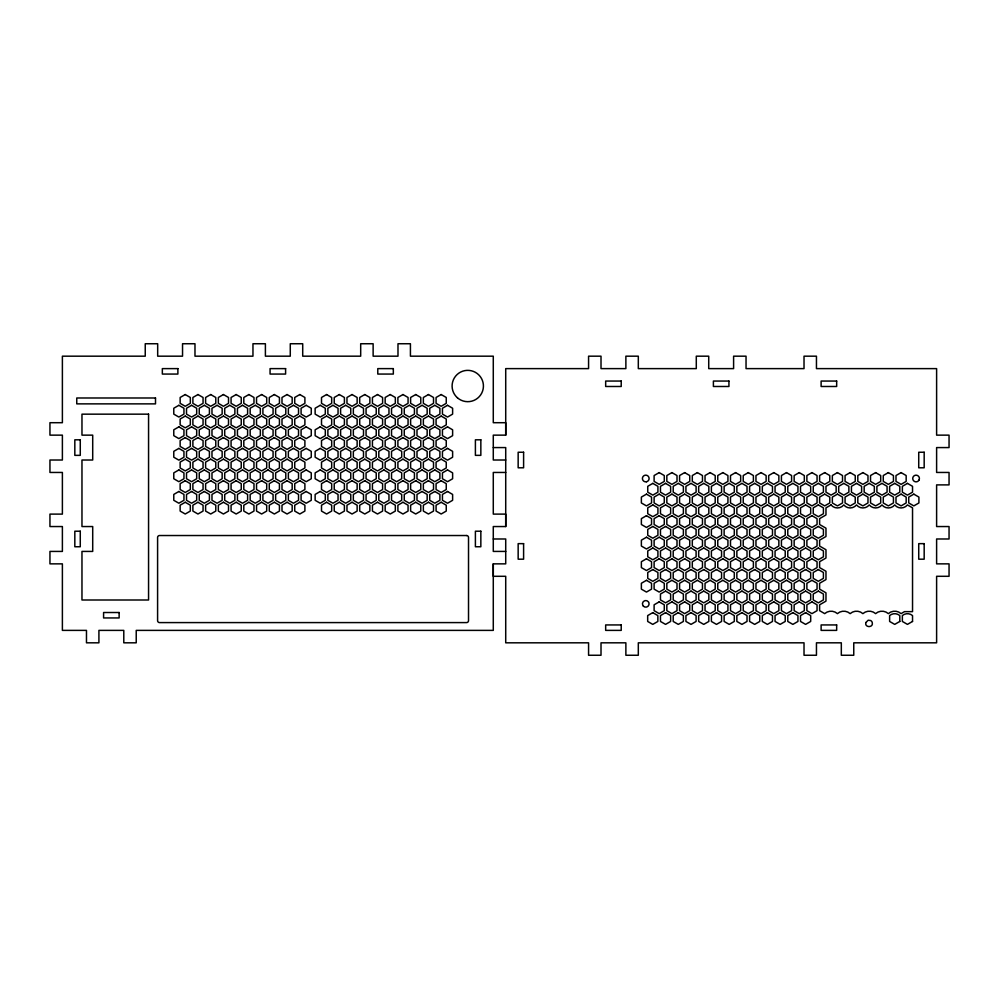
<?xml version="1.0" encoding="UTF-8"?>
<svg xmlns="http://www.w3.org/2000/svg" width="999" height="999" viewBox="0 0 999 999"><rect width="100%" height="100%" fill="white"/><g stroke="black" fill="none" stroke-linecap="round" stroke-linejoin="round"><path stroke-width="1.5" d="M493.281 538.985L505.719 538.985L505.719 563.861L493.281 563.861L493.281 630.381L136.226 630.381L136.226 642.819L123.789 642.819L123.789 630.381L98.913 630.381L98.913 642.819L86.476 642.819L86.476 630.381L62.388 630.381L62.388 563.861L49.95 563.861L49.95 551.423L62.388 551.423L62.388 526.548L49.95 526.548L49.95 514.11L62.388 514.11L62.388 472.452L49.95 472.452L49.95 460.015L62.388 460.015L62.388 435.139L49.95 435.139L49.95 422.702L62.388 422.702L62.388 356.181L145.242 356.181L145.242 343.743L157.68 343.743L157.68 356.181L182.542 356.181L182.542 343.743L194.98 343.743L194.98 356.181L252.959 356.181L252.959 343.743L265.397 343.743L265.397 356.181L290.272 356.181L290.272 343.743L302.709 343.743L302.709 356.181L360.689 356.181L360.689 343.743L373.127 343.743L373.127 356.181L397.989 356.181L397.989 343.743L410.427 343.743L410.427 356.181L493.281 356.181L493.281 422.702L505.719 422.702L505.719 435.139L493.281 435.139L493.281 460.015L505.719 460.015M505.719 551.423L493.281 551.423L493.281 526.548L505.719 526.548L505.719 447.577L493.281 447.577M505.719 435.139L505.719 368.619L588.573 368.619L588.573 356.181L601.011 356.181L601.011 368.619L625.874 368.619L625.874 356.181L638.311 356.181L638.311 368.619L696.291 368.619L696.291 356.181L708.728 356.181L708.728 368.619L733.603 368.619L733.603 356.181L746.041 356.181L746.041 368.619L804.02 368.619L804.02 356.181L816.458 356.181L816.458 368.619L936.612 368.619L936.612 435.139L949.05 435.139L949.05 447.577L936.612 447.577L936.612 472.452L949.05 472.452L949.05 484.89L936.612 484.89L936.612 526.548L949.05 526.548L949.05 538.985L936.612 538.985L936.612 563.861L949.05 563.861L949.05 576.298L936.612 576.298L936.612 642.819L853.758 642.819L853.758 655.257L841.32 655.257L841.32 642.819L816.458 642.819L816.458 655.257L804.02 655.257L804.02 642.819L638.311 642.819L638.311 655.257L625.874 655.257L625.874 642.819L601.011 642.819L601.011 655.257L588.573 655.257L588.573 642.819L505.719 642.819L505.719 576.298L493.281 576.298L493.281 563.861M505.719 472.452L493.281 472.452L493.281 514.11L505.719 514.11L505.719 526.548M865.821 622.577C864.397 627.884 873.688 627.909 872.252 622.577A3.334 3.334 0 0 0 870.703 620.554L868.181 620.217L865.821 622.577M918.93 480.157L918.406 480.856A3.334 3.334 0 0 1 915.184 481.718L914.385 481.381A3.334 3.334 0 0 1 913.411 476.473A3.334 3.334 0 0 1 918.406 476.148L918.93 476.835A3.334 3.334 0 0 1 918.93 480.157M185.24 394.543L180.145 397.477L180.145 403.346L185.24 406.293L190.322 403.346L190.322 397.477L185.24 394.543M178.871 405.307L173.776 408.241L173.776 414.123L178.871 417.058L183.953 414.123L183.953 408.241L178.871 405.307M197.964 394.543L192.882 397.477L192.882 403.346L197.964 406.293L203.059 403.346L203.059 397.477L197.964 394.543M191.596 405.307L186.513 408.241L186.513 414.123L191.596 417.058L196.691 414.123L196.691 408.241L191.596 405.307M210.702 394.543L205.607 397.477L205.607 403.346L210.702 406.293L215.784 403.346L215.784 397.477L210.702 394.543M185.24 416.084L180.145 419.018L180.145 424.9L185.24 427.834L190.322 424.9L190.322 419.018L185.24 416.084M204.333 405.307L199.238 408.241L199.238 414.123L204.333 417.058L209.415 414.123L209.415 408.241L204.333 405.307M223.426 394.543L218.344 397.477L218.344 403.346L223.426 406.293L228.521 403.346L228.521 397.477L223.426 394.543M178.871 426.86L173.776 429.795L173.776 435.664L178.871 438.611L183.953 435.664L183.953 429.795L178.871 426.86M197.964 416.084L192.882 419.018L192.882 424.9L197.964 427.834L203.059 424.9L203.059 419.018L197.964 416.084M217.058 405.307L211.975 408.241L211.975 414.123L217.058 417.058L222.153 414.123L222.153 408.241L217.058 405.307M236.164 394.543L231.069 397.477L231.069 403.346L236.164 406.293L241.246 403.346L241.246 397.477L236.164 394.543M191.596 426.86L186.513 429.795L186.513 435.664L191.596 438.611L196.691 435.664L196.691 429.795L191.596 426.86M210.702 416.084L205.607 419.018L205.607 424.9L210.702 427.834L215.784 424.9L215.784 419.018L210.702 416.084M229.795 405.307L224.7 408.241L224.7 414.123L229.795 417.058L234.877 414.123L234.877 408.241L229.795 405.307M248.888 394.543L243.806 397.477L243.806 403.346L248.888 406.293L253.983 403.346L253.983 397.477L248.888 394.543M185.24 437.624L180.145 440.559L180.145 446.441L185.24 449.375L190.322 446.441L190.322 440.559L185.24 437.624M204.333 426.86L199.238 429.795L199.238 435.664L204.333 438.611L209.415 435.664L209.415 429.795L204.333 426.86M223.426 416.084L218.344 419.018L218.344 424.9L223.426 427.834L228.521 424.9L228.521 419.018L223.426 416.084M242.52 405.307L237.437 408.241L237.437 414.123L242.52 417.058L247.615 414.123L247.615 408.241L242.52 405.307M261.626 394.543L256.531 397.477L256.531 403.346L261.626 406.293L266.708 403.346L266.708 397.477L261.626 394.543M178.871 448.401L173.776 451.336L173.776 457.217L178.871 460.152L183.953 457.217L183.953 451.336L178.871 448.401M197.964 437.624L192.882 440.559L192.882 446.441L197.964 449.375L203.059 446.441L203.059 440.559L197.964 437.624M217.058 426.86L211.975 429.795L211.975 435.664L217.058 438.611L222.153 435.664L222.153 429.795L217.058 426.86M236.164 416.084L231.069 419.018L231.069 424.9L236.164 427.834L241.246 424.9L241.246 419.018L236.164 416.084M255.257 405.307L250.162 408.241L250.162 414.123L255.257 417.058L260.339 414.123L260.339 408.241L255.257 405.307M274.35 394.543L269.268 397.477L269.268 403.346L274.35 406.293L279.433 403.346L279.433 397.477L274.35 394.543M191.596 448.401L186.513 451.336L186.513 457.217L191.596 460.152L196.691 457.217L196.691 451.336L191.596 448.401M210.702 437.624L205.607 440.559L205.607 446.441L210.702 449.375L215.784 446.441L215.784 440.559L210.702 437.624M229.795 426.86L224.7 429.795L224.7 435.664L229.795 438.611L234.877 435.664L234.877 429.795L229.795 426.86M248.888 416.084L243.806 419.018L243.806 424.9L248.888 427.834L253.983 424.9L253.983 419.018L248.888 416.084M267.982 405.307L262.899 408.241L262.899 414.123L267.982 417.058L273.077 414.123L273.077 408.241L267.982 405.307M287.075 394.543L281.993 397.477L281.993 403.346L287.075 406.293L292.17 403.346L292.17 397.477L287.075 394.543M185.24 459.165L180.145 462.112L180.145 467.982L185.24 470.929L190.322 467.982L190.322 462.112L185.24 459.165M204.333 448.401L199.238 451.336L199.238 457.217L204.333 460.152L209.415 457.217L209.415 451.336L204.333 448.401M223.426 437.624L218.344 440.559L218.344 446.441L223.426 449.375L228.521 446.441L228.521 440.559L223.426 437.624M242.52 426.86L237.437 429.795L237.437 435.664L242.52 438.611L247.615 435.664L247.615 429.795L242.52 426.86M261.626 416.084L256.531 419.018L256.531 424.9L261.626 427.834L266.708 424.9L266.708 419.018L261.626 416.084M280.719 405.307L275.624 408.241L275.624 414.123L280.719 417.058L285.801 414.123L285.801 408.241L280.719 405.307M299.812 394.543L294.717 397.477L294.717 403.346L299.812 406.293L304.895 403.346L304.895 397.477L299.812 394.543M178.871 469.942L173.776 472.877L173.776 478.758L178.871 481.693L183.953 478.758L183.953 472.877L178.871 469.942M197.964 459.165L192.882 462.112L192.882 467.982L197.964 470.929L203.059 467.982L203.059 462.112L197.964 459.165M217.058 448.401L211.975 451.336L211.975 457.217L217.058 460.152L222.153 457.217L222.153 451.336L217.058 448.401M236.164 437.624L231.069 440.559L231.069 446.441L236.164 449.375L241.246 446.441L241.246 440.559L236.164 437.624M255.257 426.86L250.162 429.795L250.162 435.664L255.257 438.611L260.339 435.664L260.339 429.795L255.257 426.86M274.35 416.084L269.268 419.018L269.268 424.9L274.35 427.834L279.433 424.9L279.433 419.018L274.35 416.084M293.444 405.307L288.361 408.241L288.361 414.123L293.444 417.058L298.539 414.123L298.539 408.241L293.444 405.307M191.596 469.942L186.513 472.877L186.513 478.758L191.596 481.693L196.691 478.758L196.691 472.877L191.596 469.942M210.702 459.165L205.607 462.112L205.607 467.982L210.702 470.929L215.784 467.982L215.784 462.112L210.702 459.165M229.795 448.401L224.7 451.336L224.7 457.217L229.795 460.152L234.877 457.217L234.877 451.336L229.795 448.401M248.888 437.624L243.806 440.559L243.806 446.441L248.888 449.375L253.983 446.441L253.983 440.559L248.888 437.624M267.982 426.86L262.899 429.795L262.899 435.664L267.982 438.611L273.077 435.664L273.077 429.795L267.982 426.86M287.075 416.084L281.993 419.018L281.993 424.9L287.075 427.834L292.17 424.9L292.17 419.018L287.075 416.084M306.181 405.307L301.086 408.241L301.086 414.123L306.181 417.058L311.263 414.123L311.263 408.241L306.181 405.307M326.586 394.543L321.503 397.477L321.503 403.346L326.586 406.293L331.68 403.346L331.68 397.477L326.586 394.543M185.24 480.719L180.145 483.653L180.145 489.535L185.24 492.47L190.322 489.535L190.322 483.653L185.24 480.719M204.333 469.942L199.238 472.877L199.238 478.758L204.333 481.693L209.415 478.758L209.415 472.877L204.333 469.942M223.426 459.165L218.344 462.112L218.344 467.982L223.426 470.929L228.521 467.982L228.521 462.112L223.426 459.165M242.52 448.401L237.437 451.336L237.437 457.217L242.52 460.152L247.615 457.217L247.615 451.336L242.52 448.401M261.626 437.624L256.531 440.559L256.531 446.441L261.626 449.375L266.708 446.441L266.708 440.559L261.626 437.624M280.719 426.86L275.624 429.795L275.624 435.664L280.719 438.611L285.801 435.664L285.801 429.795L280.719 426.86M299.812 416.084L294.717 419.018L294.717 424.9L299.812 427.834L304.895 424.9L304.895 419.018L299.812 416.084M320.229 405.307L315.135 408.241L315.135 414.123L320.229 417.058L325.312 414.123L325.312 408.241L320.229 405.307M339.323 394.543L334.228 397.477L334.228 403.346L339.323 406.293L344.405 403.346L344.405 397.477L339.323 394.543M178.871 491.483L173.776 494.43L173.776 500.299L178.871 503.234L183.953 500.299L183.953 494.43L178.871 491.483M197.964 480.719L192.882 483.653L192.882 489.535L197.964 492.47L203.059 489.535L203.059 483.653L197.964 480.719M217.058 469.942L211.975 472.877L211.975 478.758L217.058 481.693L222.153 478.758L222.153 472.877L217.058 469.942M236.164 459.165L231.069 462.112L231.069 467.982L236.164 470.929L241.246 467.982L241.246 462.112L236.164 459.165M255.257 448.401L250.162 451.336L250.162 457.217L255.257 460.152L260.339 457.217L260.339 451.336L255.257 448.401M274.35 437.624L269.268 440.559L269.268 446.441L274.35 449.375L279.433 446.441L279.433 440.559L274.35 437.624M293.444 426.86L288.361 429.795L288.361 435.664L293.444 438.611L298.539 435.664L298.539 429.795L293.444 426.86M332.954 405.307L327.872 408.241L327.872 414.123L332.954 417.058L338.049 414.123L338.049 408.241L332.954 405.307M352.048 394.543L346.965 397.477L346.965 403.346L352.048 406.293L357.142 403.346L357.142 397.477L352.048 394.543M191.596 491.483L186.513 494.43L186.513 500.299L191.596 503.234L196.691 500.299L196.691 494.43L191.596 491.483M210.702 480.719L205.607 483.653L205.607 489.535L210.702 492.47L215.784 489.535L215.784 483.653L210.702 480.719M229.795 469.942L224.7 472.877L224.7 478.758L229.795 481.693L234.877 478.758L234.877 472.877L229.795 469.942M248.888 459.165L243.806 462.112L243.806 467.982L248.888 470.929L253.983 467.982L253.983 462.112L248.888 459.165M267.982 448.401L262.899 451.336L262.899 457.217L267.982 460.152L273.077 457.217L273.077 451.336L267.982 448.401M287.075 437.624L281.993 440.559L281.993 446.441L287.075 449.375L292.17 446.441L292.17 440.559L287.075 437.624M306.181 426.86L301.086 429.795L301.086 435.664L306.181 438.611L311.263 435.664L311.263 429.795L306.181 426.86M326.586 416.084L321.503 419.018L321.503 424.9L326.586 427.834L331.68 424.9L331.68 419.018L326.586 416.084M345.691 405.307L340.597 408.241L340.597 414.123L345.691 417.058L350.774 414.123L350.774 408.241L345.691 405.307M364.785 394.543L359.69 397.477L359.69 403.346L364.785 406.293L369.867 403.346L369.867 397.477L364.785 394.543M185.24 502.26L180.145 505.194L180.145 511.076L185.24 514.01L190.322 511.076L190.322 505.194L185.24 502.26M204.333 491.483L199.238 494.43L199.238 500.299L204.333 503.234L209.415 500.299L209.415 494.43L204.333 491.483M223.426 480.719L218.344 483.653L218.344 489.535L223.426 492.47L228.521 489.535L228.521 483.653L223.426 480.719M242.52 469.942L237.437 472.877L237.437 478.758L242.52 481.693L247.615 478.758L247.615 472.877L242.52 469.942M261.626 459.165L256.531 462.112L256.531 467.982L261.626 470.929L266.708 467.982L266.708 462.112L261.626 459.165M280.719 448.401L275.624 451.336L275.624 457.217L280.719 460.152L285.801 457.217L285.801 451.336L280.719 448.401M299.812 437.624L294.717 440.559L294.717 446.441L299.812 449.375L304.895 446.441L304.895 440.559L299.812 437.624M320.229 426.86L315.135 429.795L315.135 435.664L320.229 438.611L325.312 435.664L325.312 429.795L320.229 426.86M339.323 416.084L334.228 419.018L334.228 424.9L339.323 427.834L344.405 424.9L344.405 419.018L339.323 416.084M358.416 405.307L353.334 408.241L353.334 414.123L358.416 417.058L363.511 414.123L363.511 408.241L358.416 405.307M377.51 394.543L372.427 397.477L372.427 403.346L377.51 406.293L382.605 403.346L382.605 397.477L377.51 394.543M197.964 502.26L192.882 505.194L192.882 511.076L197.964 514.01L203.059 511.076L203.059 505.194L197.964 502.26M217.058 491.483L211.975 494.43L211.975 500.299L217.058 503.234L222.153 500.299L222.153 494.43L217.058 491.483M236.164 480.719L231.069 483.653L231.069 489.535L236.164 492.47L241.246 489.535L241.246 483.653L236.164 480.719M255.257 469.942L250.162 472.877L250.162 478.758L255.257 481.693L260.339 478.758L260.339 472.877L255.257 469.942M274.35 459.165L269.268 462.112L269.268 467.982L274.35 470.929L279.433 467.982L279.433 462.112L274.35 459.165M293.444 448.401L288.361 451.336L288.361 457.217L293.444 460.152L298.539 457.217L298.539 451.336L293.444 448.401M332.954 426.86L327.872 429.795L327.872 435.664L332.954 438.611L338.049 435.664L338.049 429.795L332.954 426.86M352.048 416.084L346.965 419.018L346.965 424.9L352.048 427.834L357.142 424.9L357.142 419.018L352.048 416.084M371.153 405.307L366.059 408.241L366.059 414.123L371.153 417.058L376.236 414.123L376.236 408.241L371.153 405.307M390.247 394.543L385.152 397.477L385.152 403.346L390.247 406.293L395.329 403.346L395.329 397.477L390.247 394.543M210.702 502.26L205.607 505.194L205.607 511.076L210.702 514.01L215.784 511.076L215.784 505.194L210.702 502.26M229.795 491.483L224.7 494.43L224.7 500.299L229.795 503.234L234.877 500.299L234.877 494.43L229.795 491.483M248.888 480.719L243.806 483.653L243.806 489.535L248.888 492.47L253.983 489.535L253.983 483.653L248.888 480.719M267.982 469.942L262.899 472.877L262.899 478.758L267.982 481.693L273.077 478.758L273.077 472.877L267.982 469.942M287.075 459.165L281.993 462.112L281.993 467.982L287.075 470.929L292.17 467.982L292.17 462.112L287.075 459.165M306.181 448.401L301.086 451.336L301.086 457.217L306.181 460.152L311.263 457.217L311.263 451.336L306.181 448.401M326.586 437.624L321.503 440.559L321.503 446.441L326.586 449.375L331.68 446.441L331.68 440.559L326.586 437.624M345.691 426.86L340.597 429.795L340.597 435.664L345.691 438.611L350.774 435.664L350.774 429.795L345.691 426.86M364.785 416.084L359.69 419.018L359.69 424.9L364.785 427.834L369.867 424.9L369.867 419.018L364.785 416.084M383.878 405.307L378.796 408.241L378.796 414.123L383.878 417.058L388.973 414.123L388.973 408.241L383.878 405.307M402.972 394.543L397.889 397.477L397.889 403.346L402.972 406.293L408.067 403.346L408.067 397.477L402.972 394.543M223.426 502.26L218.344 505.194L218.344 511.076L223.426 514.01L228.521 511.076L228.521 505.194L223.426 502.26M242.52 491.483L237.437 494.43L237.437 500.299L242.52 503.234L247.615 500.299L247.615 494.43L242.52 491.483M261.626 480.719L256.531 483.653L256.531 489.535L261.626 492.47L266.708 489.535L266.708 483.653L261.626 480.719M280.719 469.942L275.624 472.877L275.624 478.758L280.719 481.693L285.801 478.758L285.801 472.877L280.719 469.942M299.812 459.165L294.717 462.112L294.717 467.982L299.812 470.929L304.895 467.982L304.895 462.112L299.812 459.165M320.229 448.401L315.135 451.336L315.135 457.217L320.229 460.152L325.312 457.217L325.312 451.336L320.229 448.401M339.323 437.624L334.228 440.559L334.228 446.441L339.323 449.375L344.405 446.441L344.405 440.559L339.323 437.624M358.416 426.86L353.334 429.795L353.334 435.664L358.416 438.611L363.511 435.664L363.511 429.795L358.416 426.86M377.51 416.084L372.427 419.018L372.427 424.9L377.51 427.834L382.605 424.9L382.605 419.018L377.51 416.084M396.615 405.307L391.521 408.241L391.521 414.123L396.615 417.058L401.698 414.123L401.698 408.241L396.615 405.307M415.709 394.543L410.614 397.477L410.614 403.346L415.709 406.293L420.791 403.346L420.791 397.477L415.709 394.543M236.164 502.26L231.069 505.194L231.069 511.076L236.164 514.01L241.246 511.076L241.246 505.194L236.164 502.26M255.257 491.483L250.162 494.43L250.162 500.299L255.257 503.234L260.339 500.299L260.339 494.43L255.257 491.483M274.35 480.719L269.268 483.653L269.268 489.535L274.35 492.47L279.433 489.535L279.433 483.653L274.35 480.719M293.444 469.942L288.361 472.877L288.361 478.758L293.444 481.693L298.539 478.758L298.539 472.877L293.444 469.942M332.954 448.401L327.872 451.336L327.872 457.217L332.954 460.152L338.049 457.217L338.049 451.336L332.954 448.401M352.048 437.624L346.965 440.559L346.965 446.441L352.048 449.375L357.142 446.441L357.142 440.559L352.048 437.624M371.153 426.86L366.059 429.795L366.059 435.664L371.153 438.611L376.236 435.664L376.236 429.795L371.153 426.86M390.247 416.084L385.152 419.018L385.152 424.9L390.247 427.834L395.329 424.9L395.329 419.018L390.247 416.084M409.34 405.307L404.258 408.241L404.258 414.123L409.34 417.058L414.435 414.123L414.435 408.241L409.34 405.307M428.434 394.543L423.351 397.477L423.351 403.346L428.434 406.293L433.529 403.346L433.529 397.477L428.434 394.543M248.888 502.26L243.806 505.194L243.806 511.076L248.888 514.01L253.983 511.076L253.983 505.194L248.888 502.26M267.982 491.483L262.899 494.43L262.899 500.299L267.982 503.234L273.077 500.299L273.077 494.43L267.982 491.483M287.075 480.719L281.993 483.653L281.993 489.535L287.075 492.47L292.17 489.535L292.17 483.653L287.075 480.719M306.181 469.942L301.086 472.877L301.086 478.758L306.181 481.693L311.263 478.758L311.263 472.877L306.181 469.942M326.586 459.165L321.503 462.112L321.503 467.982L326.586 470.929L331.68 467.982L331.68 462.112L326.586 459.165M345.691 448.401L340.597 451.336L340.597 457.217L345.691 460.152L350.774 457.217L350.774 451.336L345.691 448.401M364.785 437.624L359.69 440.559L359.69 446.441L364.785 449.375L369.867 446.441L369.867 440.559L364.785 437.624M383.878 426.86L378.796 429.795L378.796 435.664L383.878 438.611L388.973 435.664L388.973 429.795L383.878 426.86M402.972 416.084L397.889 419.018L397.889 424.9L402.972 427.834L408.067 424.9L408.067 419.018L402.972 416.084M422.077 405.307L416.983 408.241L416.983 414.123L422.077 417.058L427.16 414.123L427.16 408.241L422.077 405.307M441.171 394.543L436.076 397.477L436.076 403.346L441.171 406.293L446.253 403.346L446.253 397.477L441.171 394.543M261.626 502.26L256.531 505.194L256.531 511.076L261.626 514.01L266.708 511.076L266.708 505.194L261.626 502.26M280.719 491.483L275.624 494.43L275.624 500.299L280.719 503.234L285.801 500.299L285.801 494.43L280.719 491.483M299.812 480.719L294.717 483.653L294.717 489.535L299.812 492.47L304.895 489.535L304.895 483.653L299.812 480.719M320.229 469.942L315.135 472.877L315.135 478.758L320.229 481.693L325.312 478.758L325.312 472.877L320.229 469.942M339.323 459.165L334.228 462.112L334.228 467.982L339.323 470.929L344.405 467.982L344.405 462.112L339.323 459.165M358.416 448.401L353.334 451.336L353.334 457.217L358.416 460.152L363.511 457.217L363.511 451.336L358.416 448.401M377.51 437.624L372.427 440.559L372.427 446.441L377.51 449.375L382.605 446.441L382.605 440.559L377.51 437.624M396.615 426.86L391.521 429.795L391.521 435.664L396.615 438.611L401.698 435.664L401.698 429.795L396.615 426.86M415.709 416.084L410.614 419.018L410.614 424.9L415.709 427.834L420.791 424.9L420.791 419.018L415.709 416.084M434.802 405.307L429.72 408.241L429.72 414.123L434.802 417.058L439.897 414.123L439.897 408.241L434.802 405.307M274.35 502.26L269.268 505.194L269.268 511.076L274.35 514.01L279.433 511.076L279.433 505.194L274.35 502.26M293.444 491.483L288.361 494.43L288.361 500.299L293.444 503.234L298.539 500.299L298.539 494.43L293.444 491.483M332.954 469.942L327.872 472.877L327.872 478.758L332.954 481.693L338.049 478.758L338.049 472.877L332.954 469.942M352.048 459.165L346.965 462.112L346.965 467.982L352.048 470.929L357.142 467.982L357.142 462.112L352.048 459.165M371.153 448.401L366.059 451.336L366.059 457.217L371.153 460.152L376.236 457.217L376.236 451.336L371.153 448.401M390.247 437.624L385.152 440.559L385.152 446.441L390.247 449.375L395.329 446.441L395.329 440.559L390.247 437.624M409.34 426.86L404.258 429.795L404.258 435.664L409.34 438.611L414.435 435.664L414.435 429.795L409.34 426.86M428.434 416.084L423.351 419.018L423.351 424.9L428.434 427.834L433.529 424.9L433.529 419.018L428.434 416.084M447.54 405.307L442.445 408.241L442.445 414.123L447.54 417.058L452.622 414.123L452.622 408.241L447.54 405.307M287.075 502.26L281.993 505.194L281.993 511.076L287.075 514.01L292.17 511.076L292.17 505.194L287.075 502.26M306.181 491.483L301.086 494.43L301.086 500.299L306.181 503.234L311.263 500.299L311.263 494.43L306.181 491.483M326.586 480.719L321.503 483.653L321.503 489.535L326.586 492.47L331.68 489.535L331.68 483.653L326.586 480.719M345.691 469.942L340.597 472.877L340.597 478.758L345.691 481.693L350.774 478.758L350.774 472.877L345.691 469.942M364.785 459.165L359.69 462.112L359.69 467.982L364.785 470.929L369.867 467.982L369.867 462.112L364.785 459.165M383.878 448.401L378.796 451.336L378.796 457.217L383.878 460.152L388.973 457.217L388.973 451.336L383.878 448.401M402.972 437.624L397.889 440.559L397.889 446.441L402.972 449.375L408.067 446.441L408.067 440.559L402.972 437.624M422.077 426.86L416.983 429.795L416.983 435.664L422.077 438.611L427.16 435.664L427.16 429.795L422.077 426.86M441.171 416.084L436.076 419.018L436.076 424.9L441.171 427.834L446.253 424.9L446.253 419.018L441.171 416.084M299.812 502.26L294.717 505.194L294.717 511.076L299.812 514.01L304.895 511.076L304.895 505.194L299.812 502.26M320.229 491.483L315.135 494.43L315.135 500.299L320.229 503.234L325.312 500.299L325.312 494.43L320.229 491.483M339.323 480.719L334.228 483.653L334.228 489.535L339.323 492.47L344.405 489.535L344.405 483.653L339.323 480.719M358.416 469.942L353.334 472.877L353.334 478.758L358.416 481.693L363.511 478.758L363.511 472.877L358.416 469.942M377.51 459.165L372.427 462.112L372.427 467.982L377.51 470.929L382.605 467.982L382.605 462.112L377.51 459.165M396.615 448.401L391.521 451.336L391.521 457.217L396.615 460.152L401.698 457.217L401.698 451.336L396.615 448.401M415.709 437.624L410.614 440.559L410.614 446.441L415.709 449.375L420.791 446.441L420.791 440.559L415.709 437.624M434.802 426.86L429.72 429.795L429.72 435.664L434.802 438.611L439.897 435.664L439.897 429.795L434.802 426.86M332.954 491.483L327.872 494.43L327.872 500.299L332.954 503.234L338.049 500.299L338.049 494.43L332.954 491.483M352.048 480.719L346.965 483.653L346.965 489.535L352.048 492.47L357.142 489.535L357.142 483.653L352.048 480.719M371.153 469.942L366.059 472.877L366.059 478.758L371.153 481.693L376.236 478.758L376.236 472.877L371.153 469.942M390.247 459.165L385.152 462.112L385.152 467.982L390.247 470.929L395.329 467.982L395.329 462.112L390.247 459.165M409.34 448.401L404.258 451.336L404.258 457.217L409.34 460.152L414.435 457.217L414.435 451.336L409.34 448.401M428.434 437.624L423.351 440.559L423.351 446.441L428.434 449.375L433.529 446.441L433.529 440.559L428.434 437.624M447.54 426.86L442.445 429.795L442.445 435.664L447.54 438.611L452.622 435.664L452.622 429.795L447.54 426.86M326.586 502.26L321.503 505.194L321.503 511.076L326.586 514.01L331.68 511.076L331.68 505.194L326.586 502.26M345.691 491.483L340.597 494.43L340.597 500.299L345.691 503.234L350.774 500.299L350.774 494.43L345.691 491.483M364.785 480.719L359.69 483.653L359.69 489.535L364.785 492.47L369.867 489.535L369.867 483.653L364.785 480.719M383.878 469.942L378.796 472.877L378.796 478.758L383.878 481.693L388.973 478.758L388.973 472.877L383.878 469.942M402.972 459.165L397.889 462.112L397.889 467.982L402.972 470.929L408.067 467.982L408.067 462.112L402.972 459.165M422.077 448.401L416.983 451.336L416.983 457.217L422.077 460.152L427.16 457.217L427.16 451.336L422.077 448.401M441.171 437.624L436.076 440.559L436.076 446.441L441.171 449.375L446.253 446.441L446.253 440.559L441.171 437.624M339.323 502.26L334.228 505.194L334.228 511.076L339.323 514.01L344.405 511.076L344.405 505.194L339.323 502.26M358.416 491.483L353.334 494.43L353.334 500.299L358.416 503.234L363.511 500.299L363.511 494.43L358.416 491.483M377.51 480.719L372.427 483.653L372.427 489.535L377.51 492.47L382.605 489.535L382.605 483.653L377.51 480.719M396.615 469.942L391.521 472.877L391.521 478.758L396.615 481.693L401.698 478.758L401.698 472.877L396.615 469.942M415.709 459.165L410.614 462.112L410.614 467.982L415.709 470.929L420.791 467.982L420.791 462.112L415.709 459.165M434.802 448.401L429.72 451.336L429.72 457.217L434.802 460.152L439.897 457.217L439.897 451.336L434.802 448.401M352.048 502.26L346.965 505.194L346.965 511.076L352.048 514.01L357.142 511.076L357.142 505.194L352.048 502.26M371.153 491.483L366.059 494.43L366.059 500.299L371.153 503.234L376.236 500.299L376.236 494.43L371.153 491.483M390.247 480.719L385.152 483.653L385.152 489.535L390.247 492.47L395.329 489.535L395.329 483.653L390.247 480.719M409.34 469.942L404.258 472.877L404.258 478.758L409.34 481.693L414.435 478.758L414.435 472.877L409.34 469.942M428.434 459.165L423.351 462.112L423.351 467.982L428.434 470.929L433.529 467.982L433.529 462.112L428.434 459.165M447.54 448.401L442.445 451.336L442.445 457.217L447.54 460.152L452.622 457.217L452.622 451.336L447.54 448.401M364.785 502.26L359.69 505.194L359.69 511.076L364.785 514.01L369.867 511.076L369.867 505.194L364.785 502.26M383.878 491.483L378.796 494.43L378.796 500.299L383.878 503.234L388.973 500.299L388.973 494.43L383.878 491.483M402.972 480.719L397.889 483.653L397.889 489.535L402.972 492.47L408.067 489.535L408.067 483.653L402.972 480.719M422.077 469.942L416.983 472.877L416.983 478.758L422.077 481.693L427.16 478.758L427.16 472.877L422.077 469.942M441.171 459.165L436.076 462.112L436.076 467.982L441.171 470.929L446.253 467.982L446.253 462.112L441.171 459.165M377.51 502.26L372.427 505.194L372.427 511.076L377.51 514.01L382.605 511.076L382.605 505.194L377.51 502.26M396.615 491.483L391.521 494.43L391.521 500.299L396.615 503.234L401.698 500.299L401.698 494.43L396.615 491.483M415.709 480.719L410.614 483.653L410.614 489.535L415.709 492.47L420.791 489.535L420.791 483.653L415.709 480.719M434.802 469.942L429.72 472.877L429.72 478.758L434.802 481.693L439.897 478.758L439.897 472.877L434.802 469.942M390.247 502.26L385.152 505.194L385.152 511.076L390.247 514.01L395.329 511.076L395.329 505.194L390.247 502.26M409.34 491.483L404.258 494.43L404.258 500.299L409.34 503.234L414.435 500.299L414.435 494.43L409.34 491.483M428.434 480.719L423.351 483.653L423.351 489.535L428.434 492.47L433.529 489.535L433.529 483.653L428.434 480.719M447.54 469.942L442.445 472.877L442.445 478.758L447.54 481.693L452.622 478.758L452.622 472.877L447.54 469.942M402.972 502.26L397.889 505.194L397.889 511.076L402.972 514.01L408.067 511.076L408.067 505.194L402.972 502.26M422.077 491.483L416.983 494.43L416.983 500.299L422.077 503.234L427.16 500.299L427.16 494.43L422.077 491.483M441.171 480.719L436.076 483.653L436.076 489.535L441.171 492.47L446.253 489.535L446.253 483.653L441.171 480.719M415.709 502.26L410.614 505.194L410.614 511.076L415.709 514.01L420.791 511.076L420.791 505.194L415.709 502.26M434.802 491.483L429.72 494.43L429.72 500.299L434.802 503.234L439.897 500.299L439.897 494.43L434.802 491.483M428.434 502.26L423.351 505.194L423.351 511.076L428.434 514.01L433.529 511.076L433.529 505.194L428.434 502.26M447.54 491.483L442.445 494.43L442.445 500.299L447.54 503.234L452.622 500.299L452.622 494.43L447.54 491.483M441.171 502.26L436.076 505.194L436.076 511.076L441.171 514.01L446.253 511.076L446.253 505.194L441.171 502.26M659.19 472.602L654.108 475.536L654.108 481.418L659.19 484.353L664.285 481.418L664.285 475.536L659.19 472.602M652.822 483.379L647.739 486.313L647.739 492.182L652.822 495.129L657.916 492.182L657.916 486.313L652.822 483.379M671.927 472.602L666.832 475.536L666.832 481.418L671.927 484.353L677.01 481.418L677.01 475.536L671.927 472.602M646.465 494.143L641.37 497.077L641.37 502.959L646.465 505.894L651.548 502.959L651.548 497.077L646.465 494.143M665.559 483.379L660.464 486.313L660.464 492.182L665.559 495.129L670.641 492.182L670.641 486.313L665.559 483.379M684.652 472.602L679.57 475.536L679.57 481.418L684.652 484.353L689.747 481.418L689.747 475.536L684.652 472.602M659.19 494.143L654.108 497.077L654.108 502.959L659.19 505.894L664.285 502.959L664.285 497.077L659.19 494.143M678.284 483.379L673.201 486.313L673.201 492.182L678.284 495.129L683.378 492.182L683.378 486.313L678.284 483.379M697.389 472.602L692.295 475.536L692.295 481.418L697.389 484.353L702.472 481.418L702.472 475.536L697.389 472.602M652.822 504.92L647.739 507.854L647.739 513.736L652.822 516.67L657.916 513.736L657.916 507.854L652.822 504.92M671.927 494.143L666.832 497.077L666.832 502.959L671.927 505.894L677.01 502.959L677.01 497.077L671.927 494.143M691.021 483.379L685.926 486.313L685.926 492.182L691.021 495.129L696.103 492.182L696.103 486.313L691.021 483.379M710.114 472.602L705.032 475.536L705.032 481.418L710.114 484.353L715.209 481.418L715.209 475.536L710.114 472.602M646.465 515.684L641.37 518.631L641.37 524.5L646.465 527.447L651.548 524.5L651.548 518.631L646.465 515.684M665.559 504.92L660.464 507.854L660.464 513.736L665.559 516.67L670.641 513.736L670.641 507.854L665.559 504.92M684.652 494.143L679.57 497.077L679.57 502.959L684.652 505.894L689.747 502.959L689.747 497.077L684.652 494.143M703.746 483.379L698.663 486.313L698.663 492.182L703.746 495.129L708.84 492.182L708.84 486.313L703.746 483.379M722.851 472.602L717.757 475.536L717.757 481.418L722.851 484.353L727.934 481.418L727.934 475.536L722.851 472.602M659.19 515.684L654.108 518.631L654.108 524.5L659.19 527.447L664.285 524.5L664.285 518.631L659.19 515.684M678.284 504.92L673.201 507.854L673.201 513.736L678.284 516.67L683.378 513.736L683.378 507.854L678.284 504.92M697.389 494.143L692.295 497.077L692.295 502.959L697.389 505.894L702.472 502.959L702.472 497.077L697.389 494.143M716.483 483.379L711.388 486.313L711.388 492.182L716.483 495.129L721.565 492.182L721.565 486.313L716.483 483.379M735.576 472.602L730.494 475.536L730.494 481.418L735.576 484.353L740.671 481.418L740.671 475.536L735.576 472.602M652.822 526.461L647.739 529.395L647.739 535.277L652.822 538.211L657.916 535.277L657.916 529.395L652.822 526.461M671.927 515.684L666.832 518.631L666.832 524.5L671.927 527.447L677.01 524.5L677.01 518.631L671.927 515.684M691.021 504.92L685.926 507.854L685.926 513.736L691.021 516.67L696.103 513.736L696.103 507.854L691.021 504.92M710.114 494.143L705.032 497.077L705.032 502.959L710.114 505.894L715.209 502.959L715.209 497.077L710.114 494.143M729.208 483.379L724.125 486.313L724.125 492.182L729.208 495.129L734.302 492.182L734.302 486.313L729.208 483.379M748.313 472.602L743.219 475.536L743.219 481.418L748.313 484.353L753.396 481.418L753.396 475.536L748.313 472.602M646.465 537.237L641.37 540.172L641.37 546.053L646.465 548.988L651.548 546.053L651.548 540.172L646.465 537.237M665.559 526.461L660.464 529.395L660.464 535.277L665.559 538.211L670.641 535.277L670.641 529.395L665.559 526.461M684.652 515.684L679.57 518.631L679.57 524.5L684.652 527.447L689.747 524.5L689.747 518.631L684.652 515.684M703.746 504.92L698.663 507.854L698.663 513.736L703.746 516.67L708.84 513.736L708.84 507.854L703.746 504.92M722.851 494.143L717.757 497.077L717.757 502.959L722.851 505.894L727.934 502.959L727.934 497.077L722.851 494.143M741.945 483.379L736.85 486.313L736.85 492.182L741.945 495.129L747.027 492.182L747.027 486.313L741.945 483.379M761.038 472.602L755.956 475.536L755.956 481.418L761.038 484.353L766.133 481.418L766.133 475.536L761.038 472.602M659.19 537.237L654.108 540.172L654.108 546.053L659.19 548.988L664.285 546.053L664.285 540.172L659.19 537.237M678.284 526.461L673.201 529.395L673.201 535.277L678.284 538.211L683.378 535.277L683.378 529.395L678.284 526.461M697.389 515.684L692.295 518.631L692.295 524.5L697.389 527.447L702.472 524.5L702.472 518.631L697.389 515.684M716.483 504.92L711.388 507.854L711.388 513.736L716.483 516.67L721.565 513.736L721.565 507.854L716.483 504.92M735.576 494.143L730.494 497.077L730.494 502.959L735.576 505.894L740.671 502.959L740.671 497.077L735.576 494.143M754.67 483.379L749.587 486.313L749.587 492.182L754.67 495.129L759.764 492.182L759.764 486.313L754.67 483.379M773.775 472.602L768.681 475.536L768.681 481.418L773.775 484.353L778.858 481.418L778.858 475.536L773.775 472.602M652.822 548.001L647.739 550.948L647.739 556.818L652.822 559.752L657.916 556.818L657.916 550.948L652.822 548.001M671.927 537.237L666.832 540.172L666.832 546.053L671.927 548.988L677.01 546.053L677.01 540.172L671.927 537.237M691.021 526.461L685.926 529.395L685.926 535.277L691.021 538.211L696.103 535.277L696.103 529.395L691.021 526.461M710.114 515.684L705.032 518.631L705.032 524.5L710.114 527.447L715.209 524.5L715.209 518.631L710.114 515.684M729.208 504.92L724.125 507.854L724.125 513.736L729.208 516.67L734.302 513.736L734.302 507.854L729.208 504.92M748.313 494.143L743.219 497.077L743.219 502.959L748.313 505.894L753.396 502.959L753.396 497.077L748.313 494.143M767.407 483.379L762.312 486.313L762.312 492.182L767.407 495.129L772.489 492.182L772.489 486.313L767.407 483.379M786.5 472.602L781.418 475.536L781.418 481.418L786.5 484.353L791.595 481.418L791.595 475.536L786.5 472.602M646.465 558.778L641.37 561.713L641.37 567.594L646.465 570.529L651.548 567.594L651.548 561.713L646.465 558.778M665.559 548.001L660.464 550.948L660.464 556.818L665.559 559.752L670.641 556.818L670.641 550.948L665.559 548.001M684.652 537.237L679.57 540.172L679.57 546.053L684.652 548.988L689.747 546.053L689.747 540.172L684.652 537.237M703.746 526.461L698.663 529.395L698.663 535.277L703.746 538.211L708.84 535.277L708.84 529.395L703.746 526.461M722.851 515.684L717.757 518.631L717.757 524.5L722.851 527.447L727.934 524.5L727.934 518.631L722.851 515.684M741.945 504.92L736.85 507.854L736.85 513.736L741.945 516.67L747.027 513.736L747.027 507.854L741.945 504.92M761.038 494.143L755.956 497.077L755.956 502.959L761.038 505.894L766.133 502.959L766.133 497.077L761.038 494.143M780.132 483.379L775.049 486.313L775.049 492.182L780.132 495.129L785.226 492.182L785.226 486.313L780.132 483.379M799.237 472.602L794.143 475.536L794.143 481.418L799.237 484.353L804.32 481.418L804.32 475.536L799.237 472.602M659.19 558.778L654.108 561.713L654.108 567.594L659.19 570.529L664.285 567.594L664.285 561.713L659.19 558.778M678.284 548.001L673.201 550.948L673.201 556.818L678.284 559.752L683.378 556.818L683.378 550.948L678.284 548.001M697.389 537.237L692.295 540.172L692.295 546.053L697.389 548.988L702.472 546.053L702.472 540.172L697.389 537.237M716.483 526.461L711.388 529.395L711.388 535.277L716.483 538.211L721.565 535.277L721.565 529.395L716.483 526.461M735.576 515.684L730.494 518.631L730.494 524.5L735.576 527.447L740.671 524.5L740.671 518.631L735.576 515.684M754.67 504.92L749.587 507.854L749.587 513.736L754.67 516.67L759.764 513.736L759.764 507.854L754.67 504.92M773.775 494.143L768.681 497.077L768.681 502.959L773.775 505.894L778.858 502.959L778.858 497.077L773.775 494.143M792.869 483.379L787.774 486.313L787.774 492.182L792.869 495.129L797.951 492.182L797.951 486.313L792.869 483.379M811.962 472.602L806.88 475.536L806.88 481.418L811.962 484.353L817.057 481.418L817.057 475.536L811.962 472.602M652.822 569.555L647.739 572.489L647.739 578.371L652.822 581.306L657.916 578.371L657.916 572.489L652.822 569.555M671.927 558.778L666.832 561.713L666.832 567.594L671.927 570.529L677.01 567.594L677.01 561.713L671.927 558.778M691.021 548.001L685.926 550.948L685.926 556.818L691.021 559.752L696.103 556.818L696.103 550.948L691.021 548.001M710.114 537.237L705.032 540.172L705.032 546.053L710.114 548.988L715.209 546.053L715.209 540.172L710.114 537.237M729.208 526.461L724.125 529.395L724.125 535.277L729.208 538.211L734.302 535.277L734.302 529.395L729.208 526.461M748.313 515.684L743.219 518.631L743.219 524.5L748.313 527.447L753.396 524.5L753.396 518.631L748.313 515.684M767.407 504.92L762.312 507.854L762.312 513.736L767.407 516.67L772.489 513.736L772.489 507.854L767.407 504.92M786.5 494.143L781.418 497.077L781.418 502.959L786.5 505.894L791.595 502.959L791.595 497.077L786.5 494.143M805.594 483.379L800.511 486.313L800.511 492.182L805.594 495.129L810.689 492.182L810.689 486.313L805.594 483.379M824.699 472.602L819.605 475.536L819.605 481.418L824.699 484.353L829.782 481.418L829.782 475.536L824.699 472.602M646.465 580.319L641.37 583.266L641.37 589.135L646.465 592.07L651.548 589.135L651.548 583.266L646.465 580.319M665.559 569.555L660.464 572.489L660.464 578.371L665.559 581.306L670.641 578.371L670.641 572.489L665.559 569.555M684.652 558.778L679.57 561.713L679.57 567.594L684.652 570.529L689.747 567.594L689.747 561.713L684.652 558.778M703.746 548.001L698.663 550.948L698.663 556.818L703.746 559.752L708.84 556.818L708.84 550.948L703.746 548.001M722.851 537.237L717.757 540.172L717.757 546.053L722.851 548.988L727.934 546.053L727.934 540.172L722.851 537.237M741.945 526.461L736.85 529.395L736.85 535.277L741.945 538.211L747.027 535.277L747.027 529.395L741.945 526.461M761.038 515.684L755.956 518.631L755.956 524.5L761.038 527.447L766.133 524.5L766.133 518.631L761.038 515.684M780.132 504.92L775.049 507.854L775.049 513.736L780.132 516.67L785.226 513.736L785.226 507.854L780.132 504.92M799.237 494.143L794.143 497.077L794.143 502.959L799.237 505.894L804.32 502.959L804.32 497.077L799.237 494.143M818.331 483.379L813.236 486.313L813.236 492.182L818.331 495.129L823.413 492.182L823.413 486.313L818.331 483.379M837.424 472.602L832.342 475.536L832.342 481.418L837.424 484.353L842.519 481.418L842.519 475.536L837.424 472.602M659.19 580.319L654.108 583.266L654.108 589.135L659.19 592.07L664.285 589.135L664.285 583.266L659.19 580.319M678.284 569.555L673.201 572.489L673.201 578.371L678.284 581.306L683.378 578.371L683.378 572.489L678.284 569.555M697.389 558.778L692.295 561.713L692.295 567.594L697.389 570.529L702.472 567.594L702.472 561.713L697.389 558.778M716.483 548.001L711.388 550.948L711.388 556.818L716.483 559.752L721.565 556.818L721.565 550.948L716.483 548.001M735.576 537.237L730.494 540.172L730.494 546.053L735.576 548.988L740.671 546.053L740.671 540.172L735.576 537.237M754.67 526.461L749.587 529.395L749.587 535.277L754.67 538.211L759.764 535.277L759.764 529.395L754.67 526.461M773.775 515.684L768.681 518.631L768.681 524.5L773.775 527.447L778.858 524.5L778.858 518.631L773.775 515.684M792.869 504.92L787.774 507.854L787.774 513.736L792.869 516.67L797.951 513.736L797.951 507.854L792.869 504.92M811.962 494.143L806.88 497.077L806.88 502.959L811.962 505.894L817.057 502.959L817.057 497.077L811.962 494.143M831.056 483.379L825.973 486.313L825.973 492.182L831.056 495.129L836.151 492.182L836.151 486.313L831.056 483.379M850.161 472.602L845.067 475.536L845.067 481.418L850.161 484.353L855.244 481.418L855.244 475.536L850.161 472.602M671.927 580.319L666.832 583.266L666.832 589.135L671.927 592.07L677.01 589.135L677.01 583.266L671.927 580.319M691.021 569.555L685.926 572.489L685.926 578.371L691.021 581.306L696.103 578.371L696.103 572.489L691.021 569.555M710.114 558.778L705.032 561.713L705.032 567.594L710.114 570.529L715.209 567.594L715.209 561.713L710.114 558.778M729.208 548.001L724.125 550.948L724.125 556.818L729.208 559.752L734.302 556.818L734.302 550.948L729.208 548.001M748.313 537.237L743.219 540.172L743.219 546.053L748.313 548.988L753.396 546.053L753.396 540.172L748.313 537.237M767.407 526.461L762.312 529.395L762.312 535.277L767.407 538.211L772.489 535.277L772.489 529.395L767.407 526.461M786.5 515.684L781.418 518.631L781.418 524.5L786.5 527.447L791.595 524.5L791.595 518.631L786.5 515.684M805.594 504.92L800.511 507.854L800.511 513.736L805.594 516.67L810.689 513.736L810.689 507.854L805.594 504.92M824.699 494.143L819.605 497.077L819.605 502.959L824.699 505.894L829.782 502.959L829.782 497.077L824.699 494.143M843.793 483.379L838.698 486.313L838.698 492.182L843.793 495.129L848.875 492.182L848.875 486.313L843.793 483.379M862.886 472.602L857.804 475.536L857.804 481.418L862.886 484.353L867.981 481.418L867.981 475.536L862.886 472.602M665.559 591.096L660.464 594.03L660.464 599.912L665.559 602.847L670.641 599.912L670.641 594.03L665.559 591.096M684.652 580.319L679.57 583.266L679.57 589.135L684.652 592.07L689.747 589.135L689.747 583.266L684.652 580.319M703.746 569.555L698.663 572.489L698.663 578.371L703.746 581.306L708.84 578.371L708.84 572.489L703.746 569.555M722.851 558.778L717.757 561.713L717.757 567.594L722.851 570.529L727.934 567.594L727.934 561.713L722.851 558.778M741.945 548.001L736.85 550.948L736.85 556.818L741.945 559.752L747.027 556.818L747.027 550.948L741.945 548.001M761.038 537.237L755.956 540.172L755.956 546.053L761.038 548.988L766.133 546.053L766.133 540.172L761.038 537.237M780.132 526.461L775.049 529.395L775.049 535.277L780.132 538.211L785.226 535.277L785.226 529.395L780.132 526.461M799.237 515.684L794.143 518.631L794.143 524.5L799.237 527.447L804.32 524.5L804.32 518.631L799.237 515.684M818.331 504.92L813.236 507.854L813.236 513.736L818.331 516.67L823.413 513.736L823.413 507.854L818.331 504.92M837.424 494.143L832.342 497.077L832.342 502.959L837.424 505.894L842.519 502.959L842.519 497.077L837.424 494.143M856.518 483.379L851.435 486.313L851.435 492.182L856.518 495.129L861.613 492.182L861.613 486.313L856.518 483.379M875.624 472.602L870.529 475.536L870.529 481.418L875.624 484.353L880.706 481.418L880.706 475.536L875.624 472.602M659.19 601.873L654.108 604.807L654.108 610.676L659.19 613.623L664.285 610.676L664.285 604.807L659.19 601.873M678.284 591.096L673.201 594.03L673.201 599.912L678.284 602.847L683.378 599.912L683.378 594.03L678.284 591.096M697.389 580.319L692.295 583.266L692.295 589.135L697.389 592.07L702.472 589.135L702.472 583.266L697.389 580.319M716.483 569.555L711.388 572.489L711.388 578.371L716.483 581.306L721.565 578.371L721.565 572.489L716.483 569.555M735.576 558.778L730.494 561.713L730.494 567.594L735.576 570.529L740.671 567.594L740.671 561.713L735.576 558.778M754.67 548.001L749.587 550.948L749.587 556.818L754.67 559.752L759.764 556.818L759.764 550.948L754.67 548.001M773.775 537.237L768.681 540.172L768.681 546.053L773.775 548.988L778.858 546.053L778.858 540.172L773.775 537.237M792.869 526.461L787.774 529.395L787.774 535.277L792.869 538.211L797.951 535.277L797.951 529.395L792.869 526.461M811.962 515.684L806.88 518.631L806.88 524.5L811.962 527.447L817.057 524.5L817.057 518.631L811.962 515.684M831.056 504.92L825.973 507.854L825.973 514.947L819.605 518.631L819.605 524.5L825.973 528.184L825.973 536.5L819.605 540.172L819.605 546.053L825.973 549.725L825.973 558.041L819.605 561.713L819.605 567.594L825.973 571.266L825.973 579.582L819.605 583.266L819.605 589.135L825.973 592.807L825.973 601.136L819.605 604.807L819.605 610.676L824.699 613.623A9.528 9.528 0 0 1 837.424 613.623A9.528 9.528 0 0 1 850.161 613.623A9.528 9.528 0 0 1 862.886 613.623A9.528 9.528 0 0 1 875.624 613.623A9.528 9.528 0 0 1 888.348 613.623A9.528 9.528 0 0 1 901.086 613.623L904.482 611.65L912.537 611.65L912.537 507.854L907.442 504.92A8.192 8.192 0 0 1 894.717 504.92A8.192 8.192 0 0 1 881.98 504.92A8.192 8.192 0 0 1 869.255 504.92A8.192 8.192 0 0 1 856.518 504.92A8.192 8.192 0 0 1 843.793 504.92A8.192 8.192 0 0 1 831.056 504.92M850.161 494.143L845.067 497.077L845.067 502.959L850.161 505.894L855.244 502.959L855.244 497.077L850.161 494.143M869.255 483.379L864.16 486.313L864.16 492.182L869.255 495.129L874.337 492.182L874.337 486.313L869.255 483.379M888.348 472.602L883.266 475.536L883.266 481.418L888.348 484.353L893.443 481.418L893.443 475.536L888.348 472.602M652.772 612.637L647.677 615.584L647.677 621.453L652.772 624.387L657.854 621.453L657.854 615.584L652.772 612.637M671.927 601.873L666.832 604.807L666.832 610.676L671.927 613.623L677.01 610.676L677.01 604.807L671.927 601.873M691.021 591.096L685.926 594.03L685.926 599.912L691.021 602.847L696.103 599.912L696.103 594.03L691.021 591.096M710.114 580.319L705.032 583.266L705.032 589.135L710.114 592.07L715.209 589.135L715.209 583.266L710.114 580.319M729.208 569.555L724.125 572.489L724.125 578.371L729.208 581.306L734.302 578.371L734.302 572.489L729.208 569.555M748.313 558.778L743.219 561.713L743.219 567.594L748.313 570.529L753.396 567.594L753.396 561.713L748.313 558.778M767.407 548.001L762.312 550.948L762.312 556.818L767.407 559.752L772.489 556.818L772.489 550.948L767.407 548.001M786.5 537.237L781.418 540.172L781.418 546.053L786.5 548.988L791.595 546.053L791.595 540.172L786.5 537.237M805.594 526.461L800.511 529.395L800.511 535.277L805.594 538.211L810.689 535.277L810.689 529.395L805.594 526.461M862.886 494.143L857.804 497.077L857.804 502.959L862.886 505.894L867.981 502.959L867.981 497.077L862.886 494.143M881.98 483.379L876.897 486.313L876.897 492.182L881.98 495.129L887.075 492.182L887.075 486.313L881.98 483.379M901.086 472.602L895.991 475.536L895.991 481.418L901.086 484.353L906.168 481.418L906.168 475.536L901.086 472.602M665.559 612.637L660.464 615.584L660.464 621.453L665.559 624.387L670.641 621.453L670.641 615.584L665.559 612.637M684.652 601.873L679.57 604.807L679.57 610.676L684.652 613.623L689.747 610.676L689.747 604.807L684.652 601.873M703.746 591.096L698.663 594.03L698.663 599.912L703.746 602.847L708.84 599.912L708.84 594.03L703.746 591.096M722.851 580.319L717.757 583.266L717.757 589.135L722.851 592.07L727.934 589.135L727.934 583.266L722.851 580.319M741.945 569.555L736.85 572.489L736.85 578.371L741.945 581.306L747.027 578.371L747.027 572.489L741.945 569.555M761.038 558.778L755.956 561.713L755.956 567.594L761.038 570.529L766.133 567.594L766.133 561.713L761.038 558.778M780.132 548.001L775.049 550.948L775.049 556.818L780.132 559.752L785.226 556.818L785.226 550.948L780.132 548.001M799.237 537.237L794.143 540.172L794.143 546.053L799.237 548.988L804.32 546.053L804.32 540.172L799.237 537.237M818.331 526.461L813.236 529.395L813.236 535.277L818.331 538.211L823.413 535.277L823.413 529.395L818.331 526.461M875.624 494.143L870.529 497.077L870.529 502.959L875.624 505.894L880.706 502.959L880.706 497.077L875.624 494.143M894.717 483.379L889.622 486.313L889.622 492.182L894.717 495.129L899.799 492.182L899.799 486.313L894.717 483.379M678.284 612.637L673.201 615.584L673.201 621.453L678.284 624.387L683.378 621.453L683.378 615.584L678.284 612.637M697.389 601.873L692.295 604.807L692.295 610.676L697.389 613.623L702.472 610.676L702.472 604.807L697.389 601.873M716.483 591.096L711.388 594.03L711.388 599.912L716.483 602.847L721.565 599.912L721.565 594.03L716.483 591.096M735.576 580.319L730.494 583.266L730.494 589.135L735.576 592.07L740.671 589.135L740.671 583.266L735.576 580.319M754.67 569.555L749.587 572.489L749.587 578.371L754.67 581.306L759.764 578.371L759.764 572.489L754.67 569.555M773.775 558.778L768.681 561.713L768.681 567.594L773.775 570.529L778.858 567.594L778.858 561.713L773.775 558.778M792.869 548.001L787.774 550.948L787.774 556.818L792.869 559.752L797.951 556.818L797.951 550.948L792.869 548.001M811.962 537.237L806.88 540.172L806.88 546.053L811.962 548.988L817.057 546.053L817.057 540.172L811.962 537.237M888.348 494.143L883.266 497.077L883.266 502.959L888.348 505.894L893.443 502.959L893.443 497.077L888.348 494.143M907.442 483.379L902.359 486.313L902.359 492.182L907.442 495.129L912.537 492.182L912.537 486.313L907.442 483.379M691.021 612.637L685.926 615.584L685.926 621.453L691.021 624.387L696.103 621.453L696.103 615.584L691.021 612.637M710.114 601.873L705.032 604.807L705.032 610.676L710.114 613.623L715.209 610.676L715.209 604.807L710.114 601.873M729.208 591.096L724.125 594.03L724.125 599.912L729.208 602.847L734.302 599.912L734.302 594.03L729.208 591.096M748.313 580.319L743.219 583.266L743.219 589.135L748.313 592.07L753.396 589.135L753.396 583.266L748.313 580.319M767.407 569.555L762.312 572.489L762.312 578.371L767.407 581.306L772.489 578.371L772.489 572.489L767.407 569.555M786.5 558.778L781.418 561.713L781.418 567.594L786.5 570.529L791.595 567.594L791.595 561.713L786.5 558.778M805.594 548.001L800.511 550.948L800.511 556.818L805.594 559.752L810.689 556.818L810.689 550.948L805.594 548.001M901.086 494.143L895.991 497.077L895.991 502.959L901.086 505.894L906.168 502.959L906.168 497.077L901.086 494.143M703.746 612.637L698.663 615.584L698.663 621.453L703.746 624.387L708.84 621.453L708.84 615.584L703.746 612.637M722.851 601.873L717.757 604.807L717.757 610.676L722.851 613.623L727.934 610.676L727.934 604.807L722.851 601.873M741.945 591.096L736.85 594.03L736.85 599.912L741.945 602.847L747.027 599.912L747.027 594.03L741.945 591.096M761.038 580.319L755.956 583.266L755.956 589.135L761.038 592.07L766.133 589.135L766.133 583.266L761.038 580.319M780.132 569.555L775.049 572.489L775.049 578.371L780.132 581.306L785.226 578.371L785.226 572.489L780.132 569.555M799.237 558.778L794.143 561.713L794.143 567.594L799.237 570.529L804.32 567.594L804.32 561.713L799.237 558.778M818.331 548.001L813.236 550.948L813.236 556.818L818.331 559.752L823.413 556.818L823.413 550.948L818.331 548.001M913.81 494.143L908.728 497.077L908.728 502.959L913.81 505.894L918.905 502.959L918.905 497.077L913.81 494.143M716.483 612.637L711.388 615.584L711.388 621.453L716.483 624.387L721.565 621.453L721.565 615.584L716.483 612.637M735.576 601.873L730.494 604.807L730.494 610.676L735.576 613.623L740.671 610.676L740.671 604.807L735.576 601.873M754.67 591.096L749.587 594.03L749.587 599.912L754.67 602.847L759.764 599.912L759.764 594.03L754.67 591.096M773.775 580.319L768.681 583.266L768.681 589.135L773.775 592.07L778.858 589.135L778.858 583.266L773.775 580.319M792.869 569.555L787.774 572.489L787.774 578.371L792.869 581.306L797.951 578.371L797.951 572.489L792.869 569.555M811.962 558.778L806.88 561.713L806.88 567.594L811.962 570.529L817.057 567.594L817.057 561.713L811.962 558.778M729.208 612.637L724.125 615.584L724.125 621.453L729.208 624.387L734.302 621.453L734.302 615.584L729.208 612.637M748.313 601.873L743.219 604.807L743.219 610.676L748.313 613.623L753.396 610.676L753.396 604.807L748.313 601.873M767.407 591.096L762.312 594.03L762.312 599.912L767.407 602.847L772.489 599.912L772.489 594.03L767.407 591.096M786.5 580.319L781.418 583.266L781.418 589.135L786.5 592.07L791.595 589.135L791.595 583.266L786.5 580.319M805.594 569.555L800.511 572.489L800.511 578.371L805.594 581.306L810.689 578.371L810.689 572.489L805.594 569.555M741.945 612.637L736.85 615.584L736.85 621.453L741.945 624.387L747.027 621.453L747.027 615.584L741.945 612.637M761.038 601.873L755.956 604.807L755.956 610.676L761.038 613.623L766.133 610.676L766.133 604.807L761.038 601.873M780.132 591.096L775.049 594.03L775.049 599.912L780.132 602.847L785.226 599.912L785.226 594.03L780.132 591.096M799.237 580.319L794.143 583.266L794.143 589.135L799.237 592.07L804.32 589.135L804.32 583.266L799.237 580.319M818.331 569.555L813.236 572.489L813.236 578.371L818.331 581.306L823.413 578.371L823.413 572.489L818.331 569.555M754.67 612.637L749.587 615.584L749.587 621.453L754.67 624.387L759.764 621.453L759.764 615.584L754.67 612.637M773.775 601.873L768.681 604.807L768.681 610.676L773.775 613.623L778.858 610.676L778.858 604.807L773.775 601.873M792.869 591.096L787.774 594.03L787.774 599.912L792.869 602.847L797.951 599.912L797.951 594.03L792.869 591.096M811.962 580.319L806.88 583.266L806.88 589.135L811.962 592.07L817.057 589.135L817.057 583.266L811.962 580.319M767.407 612.637L762.312 615.584L762.312 621.453L767.407 624.387L772.489 621.453L772.489 615.584L767.407 612.637M786.5 601.873L781.418 604.807L781.418 610.676L786.5 613.623L791.595 610.676L791.595 604.807L786.5 601.873M805.594 591.096L800.511 594.03L800.511 599.912L805.594 602.847L810.689 599.912L810.689 594.03L805.594 591.096M780.132 612.637L775.049 615.584L775.049 621.453L780.132 624.387L785.226 621.453L785.226 615.584L780.132 612.637M799.237 601.873L794.143 604.807L794.143 610.676L799.237 613.623L804.32 610.676L804.32 604.807L799.237 601.873M818.331 591.096L813.236 594.03L813.236 599.912L818.331 602.847L823.413 599.912L823.413 594.03L818.331 591.096M792.869 612.637L787.774 615.584L787.774 621.453L792.869 624.387L797.951 621.453L797.951 615.584L792.869 612.637M811.962 601.873L806.88 604.807L806.88 610.676L811.962 613.623L817.057 610.676L817.057 604.807L811.962 601.873M805.594 612.637L800.511 615.584L800.511 621.453L805.594 624.387L810.689 621.453L810.689 615.584L805.594 612.637M899.799 621.453L894.717 624.387L889.622 621.453L889.622 615.584A7.767 7.767 0 0 1 899.799 615.584L899.799 621.453M912.537 621.453L907.442 624.387L902.359 621.453L902.359 615.584A7.767 7.767 0 0 1 912.537 615.584L912.537 621.453M646.453 481.755L645.591 481.818A3.334 3.334 0 0 1 642.432 478.608A3.334 3.334 0 0 1 645.354 475.187A3.334 3.334 0 0 1 649.013 477.797L649.088 478.671A3.334 3.334 0 0 1 646.453 481.755M177.884 368.619L162.338 368.619L162.338 374.063L177.884 374.063L177.884 368.619M285.602 368.619L270.067 368.619L270.067 374.063L285.602 374.063L285.602 368.619M393.331 368.619L377.784 368.619L377.784 374.063L393.331 374.063L393.331 368.619M621.216 381.056L605.669 381.056L605.669 386.488L621.216 386.488L621.216 381.056M728.933 381.056L713.398 381.056L713.398 386.488L728.933 386.488L728.933 381.056M836.663 381.056L821.116 381.056L821.116 386.488L836.663 386.488L836.663 381.056M155.507 397.989L76.761 397.989L76.761 403.871L155.507 403.871L155.507 397.989M148.564 414.16L81.968 414.16L81.968 435.139L92.707 435.139L92.707 460.015L81.968 460.015L81.968 526.548L92.707 526.548L92.707 551.423L81.968 551.423L81.968 599.999L148.564 599.999L148.564 414.16M80.27 439.81L74.825 439.81L74.825 455.357L80.27 455.357L80.27 439.81M480.844 439.81L475.399 439.81L475.399 455.357L480.844 455.357L480.844 439.81M523.601 452.247L518.156 452.247L518.156 467.794L523.601 467.794L523.601 452.247M924.175 452.247L918.73 452.247L918.73 467.794L924.175 467.794L924.175 452.247M80.27 531.206L74.825 531.206L74.825 546.753L80.27 546.753L80.27 531.206M480.844 531.206L475.399 531.206L475.399 546.753L480.844 546.753L480.844 531.206M466.583 535.526L159.528 535.526A1.936 1.936 0 0 0 157.592 537.462L157.592 620.654A1.936 1.936 0 0 0 159.528 622.589L466.583 622.589A1.936 1.936 0 0 0 468.519 620.654L468.519 537.462A1.936 1.936 0 0 0 466.583 535.526M523.601 543.643L518.156 543.643L518.156 559.19L523.601 559.19L523.601 543.643M924.175 543.643L918.73 543.643L918.73 559.19L924.175 559.19L924.175 543.643M119.131 612.512L103.584 612.512L103.584 617.944L119.131 617.944L119.131 612.512M621.216 624.937L605.669 624.937L605.669 630.381L621.216 630.381L621.216 624.937M836.663 624.937L821.116 624.937L821.116 630.381L836.663 630.381L836.663 624.937M643.456 606.256L642.744 605.269A3.334 3.334 0 0 1 648.463 601.898L648.975 602.984A3.334 3.334 0 0 1 643.456 606.256M457.48 397.839A15.672 15.672 0 0 0 483.141 389.011A15.672 15.672 0 0 0 462.662 371.203A15.672 15.672 0 0 0 457.48 397.839"/></g></svg>
